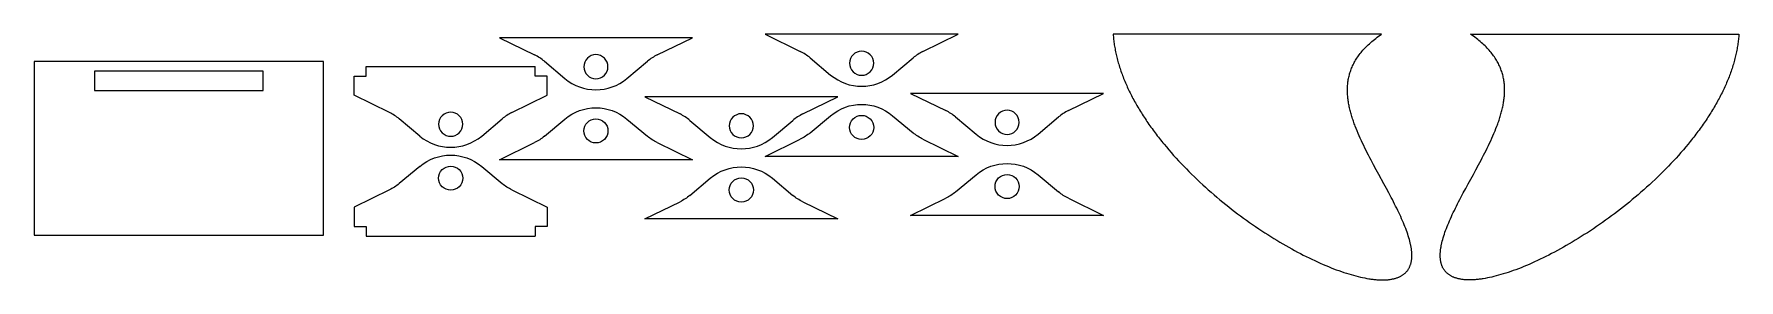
# Model space of a CAD drawing. Extents: x 5 to 359, y 41 to 91.
import ezdxf

# ---------------------------------------------------------------- set-up
doc = ezdxf.new("R2010")
doc.units = 0
doc.layers.get('0').update_dxf_attribs({"linetype": 'CONTINUOUS'})

msp = doc.modelspace()

# ---------------------------------------------------------------- linework, layer by layer
for points in [[(134.37, 87.16), (141.66, 90.71), (101.66, 90.71), (108.95, 87.16)], [(189.45, 87.87), (196.74, 91.43), (156.74, 91.43), (164.03, 87.87)], [(52.73, 83.77), (17.73, 83.77)], [(17.73, 83.77), (17.73, 79.77)], [(52.73, 79.77), (52.73, 83.77)], [(71.57, 82.78), (74.07, 82.78)], [(71.57, 78.78), (71.57, 82.78)], [(74.07, 84.78), (109.07, 84.78)], [(74.07, 82.78), (74.07, 84.78)], [(104.27, 75.22), (111.57, 78.78), (111.57, 82.78), (109.07, 82.78), (109.07, 84.78)], [(17.73, 79.77), (52.73, 79.77)], [(78.86, 75.22), (71.57, 78.78)], [(164.52, 74.91), (171.81, 78.46), (131.81, 78.46), (139.1, 74.91)], [(219.59, 75.62), (226.88, 79.18), (186.88, 79.18), (194.17, 75.62)], [(85.14, 70.34), (80.9, 73.89)], [(134.37, 68.97), (141.66, 65.41), (101.66, 65.41), (108.95, 68.97)], [(189.45, 69.68), (196.74, 66.12), (156.74, 66.12), (164.03, 69.68)], [(85.14, 64.05), (80.9, 60.49)], [(78.86, 59.16), (71.57, 55.61)], [(104.27, 59.16), (111.57, 55.61), (111.57, 51.61), (109.07, 51.61), (109.07, 49.61)], [(164.52, 56.72), (171.81, 53.16), (131.81, 53.16), (139.1, 56.72)], [(219.59, 57.43), (226.88, 53.88), (186.88, 53.88), (194.17, 57.43)], [(71.57, 55.61), (71.57, 51.61)], [(71.57, 51.61), (74.07, 51.61)], [(74.07, 51.61), (74.07, 49.61)], [(74.07, 49.61), (109.07, 49.61)]]:
    msp.add_lwpolyline(points)
for points in [[(228.87, 91.47), (228.89, 91.19), (228.92, 90.92), (228.94, 90.64), (228.97, 90.36), (229, 90.08), (229.04, 89.8), (229.07, 89.52), (229.11, 89.24), (229.16, 88.96), (229.21, 88.67), (229.26, 88.39), (229.31, 88.11), (229.37, 87.82), (229.43, 87.53), (229.49, 87.25), (229.56, 86.96), (229.63, 86.67), (229.7, 86.38), (229.78, 86.09), (229.85, 85.81), (229.94, 85.51), (230.02, 85.22), (230.11, 84.93), (230.2, 84.64), (230.3, 84.35), (230.39, 84.06), (230.49, 83.76), (230.6, 83.47), (230.71, 83.18), (230.82, 82.88), (230.93, 82.59), (231.04, 82.29), (231.16, 82), (231.29, 81.7), (231.41, 81.4), (231.54, 81.11), (231.67, 80.81), (231.8, 80.51), (231.94, 80.22), (232.08, 79.92), (232.22, 79.62), (232.37, 79.32), (232.52, 79.02), (232.67, 78.73), (232.83, 78.43), (232.98, 78.13), (233.14, 77.83), (233.31, 77.53), (233.47, 77.23), (233.64, 76.94), (233.81, 76.64), (233.99, 76.34), (234.16, 76.04), (234.34, 75.74), (234.53, 75.44), (234.71, 75.15), (234.9, 74.85), (235.09, 74.55), (235.28, 74.25), (235.48, 73.95), (235.68, 73.66), (235.88, 73.36), (236.08, 73.06), (236.28, 72.76), (236.49, 72.47), (236.7, 72.17), (236.92, 71.88), (237.13, 71.58), (237.35, 71.29), (237.57, 70.99), (237.79, 70.7), (238.02, 70.4), (238.24, 70.11), (238.47, 69.81), (238.71, 69.52), (238.94, 69.23), (239.17, 68.94), (239.41, 68.65), (239.9, 68.07), (240.39, 67.49), (240.89, 66.91), (241.39, 66.34), (241.91, 65.77), (242.43, 65.2), (242.96, 64.64), (243.49, 64.08), (244.04, 63.52), (244.58, 62.96), (245.14, 62.41), (245.7, 61.87), (246.27, 61.33), (246.84, 60.79), (247.42, 60.25), (248, 59.73), (248.59, 59.2), (249.18, 58.68), (249.77, 58.17), (250.37, 57.66), (250.98, 57.15), (251.58, 56.65), (252.19, 56.16), (252.81, 55.67), (253.42, 55.19), (254.04, 54.71), (254.66, 54.24), (255.28, 53.78), (255.9, 53.32), (256.53, 52.87), (257.15, 52.43), (257.78, 51.99), (258.4, 51.56), (259.03, 51.13), (259.66, 50.72), (260.28, 50.31), (260.91, 49.9), (261.54, 49.51), (262.16, 49.12), (262.78, 48.74), (263.4, 48.36), (264.02, 48), (264.64, 47.64), (265.25, 47.29), (265.87, 46.95), (266.47, 46.62), (267.08, 46.29), (267.68, 45.97), (268.28, 45.66), (268.88, 45.36), (269.47, 45.07), (270.06, 44.79), (270.64, 44.51), (271.22, 44.25), (271.79, 43.99), (272.36, 43.74), (272.92, 43.5), (273.48, 43.27), (274.03, 43.05), (274.57, 42.84), (275.11, 42.63), (275.64, 42.44), (276.17, 42.26), (276.69, 42.08), (277.2, 41.91), (277.7, 41.76), (278.2, 41.61), (278.69, 41.47), (279.17, 41.34), (279.64, 41.22), (280.11, 41.11), (280.56, 41.01), (281.01, 40.92), (281.45, 40.84), (281.88, 40.76), (282.09, 40.73), (282.3, 40.7), (282.51, 40.67), (282.71, 40.65), (282.92, 40.62), (283.12, 40.6), (283.32, 40.58), (283.51, 40.57), (283.71, 40.55), (283.9, 40.54), (284.09, 40.53), (284.27, 40.53), (284.46, 40.52), (284.64, 40.52), (284.82, 40.52), (284.99, 40.52), (285.17, 40.53), (285.34, 40.54), (285.51, 40.55), (285.67, 40.56), (285.84, 40.57), (286, 40.59), (286.16, 40.61), (286.31, 40.63), (286.47, 40.65), (286.62, 40.68), (286.77, 40.71), (286.91, 40.74), (287.06, 40.77), (287.2, 40.81), (287.34, 40.84), (287.47, 40.88), (287.6, 40.93), (287.73, 40.97), (287.86, 41.02), (287.99, 41.07), (288.11, 41.12), (288.23, 41.17), (288.34, 41.23), (288.46, 41.29), (288.57, 41.35), (288.68, 41.41), (288.78, 41.47), (288.89, 41.54), (288.99, 41.61), (289.08, 41.68), (289.18, 41.76), (289.27, 41.83), (289.36, 41.91), (289.45, 41.99), (289.53, 42.07), (289.61, 42.16), (289.69, 42.24), (289.76, 42.33), (289.84, 42.42), (289.91, 42.52), (289.98, 42.61), (290.04, 42.71), (290.1, 42.81), (290.16, 42.91), (290.22, 43.01), (290.27, 43.12), (290.32, 43.23), (290.37, 43.34), (290.42, 43.45), (290.46, 43.56), (290.5, 43.68), (290.54, 43.79), (290.57, 43.91), (290.6, 44.04), (290.63, 44.16), (290.66, 44.29), (290.68, 44.41), (290.7, 44.54), (290.72, 44.67), (290.74, 44.81), (290.75, 44.94), (290.76, 45.08), (290.77, 45.22), (290.78, 45.36), (290.78, 45.5), (290.78, 45.65), (290.78, 45.8), (290.77, 45.94), (290.76, 46.09), (290.75, 46.25), (290.74, 46.4), (290.73, 46.55), (290.71, 46.71), (290.69, 46.87), (290.67, 47.03), (290.64, 47.19), (290.61, 47.36), (290.58, 47.52), (290.55, 47.69), (290.52, 47.86), (290.44, 48.2), (290.36, 48.55), (290.26, 48.91), (290.16, 49.27), (290.04, 49.64), (289.92, 50.01), (289.79, 50.39), (289.65, 50.78), (289.51, 51.17), (289.35, 51.57), (289.19, 51.97), (289.02, 52.38), (288.84, 52.79), (288.66, 53.21), (288.47, 53.63), (288.27, 54.05), (288.07, 54.49), (287.86, 54.92), (287.64, 55.36), (287.42, 55.81), (287.19, 56.25), (286.96, 56.71), (286.73, 57.16), (286.48, 57.62), (285.99, 58.55), (285.49, 59.49), (284.97, 60.44), (283.91, 62.38), (283.38, 63.36), (282.84, 64.35), (282.32, 65.35), (282.05, 65.84), (281.79, 66.35), (281.54, 66.85), (281.28, 67.35), (281.03, 67.85), (280.79, 68.36), (280.55, 68.86), (280.31, 69.37), (280.08, 69.87), (279.86, 70.38), (279.64, 70.88), (279.43, 71.39), (279.22, 71.89), (279.03, 72.4), (278.93, 72.65), (278.84, 72.9), (278.75, 73.15), (278.66, 73.4), (278.58, 73.65), (278.49, 73.91), (278.41, 74.16), (278.33, 74.41), (278.26, 74.66), (278.19, 74.91), (278.12, 75.16), (278.05, 75.41), (277.99, 75.66), (277.93, 75.91), (277.87, 76.16), (277.81, 76.41), (277.76, 76.66), (277.72, 76.91), (277.67, 77.15), (277.63, 77.4), (277.59, 77.65), (277.56, 77.9), (277.53, 78.14), (277.5, 78.39), (277.48, 78.64), (277.46, 78.88), (277.45, 79.13), (277.43, 79.37), (277.43, 79.62), (277.43, 79.86), (277.43, 80.11), (277.43, 80.35), (277.45, 80.59), (277.46, 80.84), (277.48, 81.08), (277.51, 81.32), (277.53, 81.56), (277.57, 81.8), (277.61, 82.04), (277.65, 82.28), (277.7, 82.52), (277.76, 82.76), (277.82, 83), (277.88, 83.24), (277.95, 83.47), (278.03, 83.71), (278.11, 83.95), (278.2, 84.18), (278.29, 84.42), (278.39, 84.65), (278.49, 84.89), (278.6, 85.12), (278.72, 85.35), (278.84, 85.59), (278.97, 85.82), (279.11, 86.05), (279.25, 86.28), (279.4, 86.51), (279.55, 86.74), (279.72, 86.97), (279.89, 87.2), (280.06, 87.43), (280.24, 87.66), (280.43, 87.89), (280.63, 88.11), (280.84, 88.34), (281.05, 88.57), (281.27, 88.79), (281.49, 89.02), (281.73, 89.24), (281.97, 89.47), (282.22, 89.69), (282.48, 89.92), (282.74, 90.14), (283.01, 90.36), (283.3, 90.59), (283.59, 90.81), (283.89, 91.03), (284.19, 91.25), (284.51, 91.47)], [(358.56, 91.47), (358.54, 91.2), (358.52, 90.92), (358.49, 90.64), (358.46, 90.36), (358.43, 90.08), (358.4, 89.8), (358.36, 89.52), (358.32, 89.24), (358.27, 88.96), (358.23, 88.68), (358.18, 88.39), (358.12, 88.11), (358.07, 87.82), (358.01, 87.54), (357.94, 87.25), (357.88, 86.96), (357.81, 86.67), (357.73, 86.39), (357.66, 86.1), (357.58, 85.81), (357.5, 85.52), (357.41, 85.23), (357.32, 84.93), (357.23, 84.64), (357.14, 84.35), (357.04, 84.06), (356.94, 83.76), (356.83, 83.47), (356.73, 83.18), (356.62, 82.88), (356.51, 82.59), (356.39, 82.29), (356.27, 82), (356.15, 81.7), (356.02, 81.4), (355.89, 81.11), (355.76, 80.81), (355.63, 80.51), (355.49, 80.22), (355.35, 79.92), (355.21, 79.62), (355.06, 79.32), (354.91, 79.03), (354.76, 78.73), (354.61, 78.43), (354.45, 78.13), (354.29, 77.83), (354.13, 77.54), (353.96, 77.24), (353.79, 76.94), (353.62, 76.64), (353.45, 76.34), (353.27, 76.04), (353.09, 75.74), (352.91, 75.45), (352.72, 75.15), (352.53, 74.85), (352.34, 74.55), (352.15, 74.25), (351.96, 73.96), (351.76, 73.66), (351.56, 73.36), (351.35, 73.06), (351.15, 72.77), (350.94, 72.47), (350.73, 72.17), (350.52, 71.88), (350.3, 71.58), (350.08, 71.29), (349.86, 70.99), (349.64, 70.7), (349.42, 70.4), (349.19, 70.11), (348.96, 69.82), (348.73, 69.52), (348.49, 69.23), (348.26, 68.94), (348.02, 68.65), (347.54, 68.07), (347.05, 67.49), (346.55, 66.91), (346.04, 66.34), (345.53, 65.77), (345, 65.2), (344.48, 64.64), (343.94, 64.08), (343.4, 63.52), (342.85, 62.97), (342.29, 62.42), (341.73, 61.87), (341.17, 61.33), (340.59, 60.79), (340.02, 60.26), (339.43, 59.73), (338.85, 59.2), (338.25, 58.68), (337.66, 58.17), (337.06, 57.66), (336.46, 57.16), (335.85, 56.66), (335.24, 56.16), (334.63, 55.67), (334.01, 55.19), (333.39, 54.72), (332.77, 54.25), (332.15, 53.78), (331.53, 53.32), (330.91, 52.87), (330.28, 52.43), (329.66, 51.99), (329.03, 51.56), (328.4, 51.13), (327.78, 50.72), (327.15, 50.31), (326.52, 49.9), (325.9, 49.51), (325.27, 49.12), (324.65, 48.74), (324.03, 48.37), (323.41, 48), (322.79, 47.64), (322.18, 47.29), (321.57, 46.95), (320.96, 46.62), (320.35, 46.29), (319.75, 45.97), (319.15, 45.67), (318.55, 45.37), (317.96, 45.07), (317.38, 44.79), (316.79, 44.52), (316.22, 44.25), (315.64, 43.99), (315.08, 43.74), (314.51, 43.5), (313.96, 43.27), (313.41, 43.05), (312.86, 42.84), (312.32, 42.64), (311.79, 42.44), (311.27, 42.26), (310.75, 42.08), (310.24, 41.91), (309.73, 41.76), (309.24, 41.61), (308.75, 41.47), (308.27, 41.34), (307.79, 41.22), (307.33, 41.11), (306.87, 41.01), (306.42, 40.92), (305.98, 40.84), (305.55, 40.76), (305.34, 40.73), (305.13, 40.7), (304.92, 40.67), (304.72, 40.65), (304.52, 40.62), (304.31, 40.6), (304.12, 40.59), (303.92, 40.57), (303.73, 40.56), (303.54, 40.54), (303.35, 40.53), (303.16, 40.53), (302.98, 40.52), (302.8, 40.52), (302.62, 40.52), (302.44, 40.52), (302.27, 40.53), (302.09, 40.54), (301.93, 40.55), (301.76, 40.56), (301.6, 40.57), (301.43, 40.59), (301.27, 40.61), (301.12, 40.63), (300.96, 40.66), (300.81, 40.68), (300.67, 40.71), (300.52, 40.74), (300.38, 40.77), (300.24, 40.81), (300.1, 40.85), (299.96, 40.89), (299.83, 40.93), (299.7, 40.97), (299.57, 41.02), (299.45, 41.07), (299.33, 41.12), (299.21, 41.17), (299.09, 41.23), (298.98, 41.29), (298.86, 41.35), (298.76, 41.41), (298.65, 41.48), (298.55, 41.54), (298.45, 41.61), (298.35, 41.68), (298.26, 41.76), (298.16, 41.83), (298.07, 41.91), (297.99, 41.99), (297.9, 42.07), (297.82, 42.16), (297.74, 42.24), (297.67, 42.33), (297.6, 42.42), (297.53, 42.52), (297.46, 42.61), (297.39, 42.71), (297.33, 42.81), (297.27, 42.91), (297.22, 43.01), (297.16, 43.12), (297.11, 43.23), (297.06, 43.34), (297.02, 43.45), (296.97, 43.56), (296.93, 43.68), (296.9, 43.8), (296.86, 43.92), (296.83, 44.04), (296.8, 44.16), (296.77, 44.29), (296.75, 44.42), (296.73, 44.55), (296.71, 44.68), (296.7, 44.81), (296.68, 44.95), (296.67, 45.08), (296.66, 45.22), (296.66, 45.36), (296.65, 45.51), (296.65, 45.65), (296.66, 45.8), (296.66, 45.95), (296.67, 46.1), (296.68, 46.25), (296.69, 46.4), (296.71, 46.56), (296.72, 46.71), (296.74, 46.87), (296.77, 47.03), (296.79, 47.2), (296.82, 47.36), (296.85, 47.53), (296.88, 47.69), (296.92, 47.86), (296.99, 48.21), (297.08, 48.55), (297.17, 48.91), (297.28, 49.27), (297.39, 49.64), (297.51, 50.02), (297.64, 50.4), (297.78, 50.78), (297.93, 51.17), (298.08, 51.57), (298.24, 51.97), (298.41, 52.38), (298.59, 52.79), (298.77, 53.21), (298.96, 53.63), (299.16, 54.06), (299.37, 54.49), (299.58, 54.92), (299.79, 55.36), (300.01, 55.81), (300.24, 56.26), (300.47, 56.71), (300.71, 57.16), (300.95, 57.62), (301.44, 58.55), (301.95, 59.49), (302.47, 60.45), (303.52, 62.38), (304.06, 63.36), (304.59, 64.35), (305.12, 65.35), (305.38, 65.85), (305.64, 66.35), (305.9, 66.85), (306.15, 67.35), (306.4, 67.85), (306.65, 68.36), (306.89, 68.86), (307.12, 69.37), (307.35, 69.87), (307.58, 70.38), (307.8, 70.88), (308.01, 71.39), (308.21, 71.89), (308.41, 72.4), (308.5, 72.65), (308.59, 72.9), (308.68, 73.15), (308.77, 73.4), (308.86, 73.66), (308.94, 73.91), (309.02, 74.16), (309.1, 74.41), (309.17, 74.66), (309.25, 74.91), (309.32, 75.16), (309.38, 75.41), (309.45, 75.66), (309.51, 75.91), (309.56, 76.16), (309.62, 76.41), (309.67, 76.66), (309.72, 76.91), (309.76, 77.16), (309.8, 77.4), (309.84, 77.65), (309.87, 77.9), (309.9, 78.15), (309.93, 78.39), (309.95, 78.64), (309.97, 78.88), (309.99, 79.13), (310, 79.38), (310, 79.62), (310.01, 79.86), (310.01, 80.11), (310, 80.35), (309.99, 80.59), (309.97, 80.84), (309.95, 81.08), (309.93, 81.32), (309.9, 81.56), (309.86, 81.8), (309.83, 82.04), (309.78, 82.28), (309.73, 82.52), (309.68, 82.76), (309.62, 83), (309.55, 83.24), (309.48, 83.47), (309.41, 83.71), (309.32, 83.95), (309.24, 84.18), (309.14, 84.42), (309.05, 84.65), (308.94, 84.89), (308.83, 85.12), (308.71, 85.36), (308.59, 85.59), (308.46, 85.82), (308.32, 86.05), (308.18, 86.28), (308.03, 86.51), (307.88, 86.74), (307.72, 86.97), (307.55, 87.2), (307.37, 87.43), (307.19, 87.66), (307, 87.89), (306.8, 88.12), (306.6, 88.34), (306.39, 88.57), (306.17, 88.8), (305.94, 89.02), (305.71, 89.25), (305.46, 89.47), (305.21, 89.69), (304.96, 89.92), (304.69, 90.14), (304.42, 90.36), (304.14, 90.59), (303.85, 90.81), (303.55, 91.03), (303.24, 91.25), (302.93, 91.47)], [(65.23, 49.77), (65.23, 85.77), (5.23, 85.77), (5.23, 49.77)]]:
    msp.add_lwpolyline(points, close=True)
for points in [[(111, 85.83, 0.061163), (108.95, 87.16)], [(111, 85.83), (115.23, 82.27, 0.36397), (128.09, 82.27), (132.33, 85.83)], [(134.37, 87.16, 0.061163), (132.33, 85.83)], [(166.07, 86.54, 0.061163), (164.03, 87.87)], [(166.07, 86.54), (170.31, 82.99, 0.36397), (183.16, 82.99), (187.4, 86.54)], [(189.45, 87.87, 0.061163), (187.4, 86.54)], [(80.9, 73.89, 0.061163), (78.86, 75.22)], [(104.27, 75.22, 0.061163), (102.23, 73.89)], [(111, 70.29), (115.23, 73.85, -0.36397), (128.09, 73.85), (132.33, 70.29)], [(141.14, 73.58, 0.061163), (139.1, 74.91)], [(164.52, 74.91, 0.061163), (162.47, 73.58)], [(166.07, 71.01), (170.31, 74.56, -0.36397), (183.16, 74.56), (187.4, 71.01)], [(196.22, 74.29, 0.061163), (194.17, 75.62)], [(196.22, 74.29), (200.45, 70.74, 0.36397), (213.31, 70.74), (217.55, 74.29)], [(219.59, 75.62, 0.061163), (217.55, 74.29)], [(85.14, 70.34, 0.36397), (97.99, 70.34), (102.23, 73.89)], [(141.14, 73.58), (145.38, 70.03, 0.36397), (158.24, 70.03), (162.47, 73.58)], [(166.07, 71.01, -0.061163), (164.03, 69.68)], [(189.45, 69.68, -0.061163), (187.4, 71.01)], [(111, 70.29, -0.061163), (108.95, 68.97)], [(134.37, 68.97, -0.061163), (132.33, 70.29)], [(85.14, 64.05, -0.36397), (97.99, 64.05), (102.23, 60.49)], [(141.14, 58.05), (145.38, 61.6, -0.36397), (158.24, 61.6), (162.47, 58.05)], [(196.22, 58.76), (200.45, 62.31, -0.36397), (213.31, 62.31), (217.55, 58.76)], [(80.9, 60.49, -0.061163), (78.86, 59.16)], [(104.27, 59.16, -0.061163), (102.23, 60.49)], [(141.14, 58.05, -0.061163), (139.1, 56.72)], [(164.52, 56.72, -0.061163), (162.47, 58.05)], [(196.22, 58.76, -0.061163), (194.17, 57.43)], [(219.59, 57.43, -0.061163), (217.55, 58.76)]]:
    msp.add_lwpolyline(points, format="xyb")
for points in [[(121.66, 87.21, 0.414214), (119.16, 84.71, 0.414214), (121.66, 82.21, 0.414214), (124.16, 84.71, 0.414214)], [(176.74, 87.93, 0.414214), (174.24, 85.43, 0.414214), (176.74, 82.93, 0.414214), (179.24, 85.43, 0.414214)], [(91.57, 75.28, 0.414214), (89.07, 72.78, 0.414214), (91.57, 70.28, 0.414214), (94.07, 72.78, 0.414214)], [(151.81, 74.96, 0.414214), (149.31, 72.46, 0.414214), (151.81, 69.96, 0.414214), (154.31, 72.46, 0.414214)], [(176.74, 69.62, -0.414214), (174.24, 72.12, -0.414214), (176.74, 74.62, -0.414214), (179.24, 72.12, -0.414214)], [(206.88, 75.68, 0.414214), (204.38, 73.18, 0.414214), (206.88, 70.68, 0.414214), (209.38, 73.18, 0.414214)], [(121.66, 68.91, -0.414214), (119.16, 71.41, -0.414214), (121.66, 73.91, -0.414214), (124.16, 71.41, -0.414214)], [(91.57, 59.11, -0.414214), (89.07, 61.61, -0.414214), (91.57, 64.11, -0.414214), (94.07, 61.61, -0.414214)], [(151.81, 56.66, -0.414214), (149.31, 59.16, -0.414214), (151.81, 61.66, -0.414214), (154.31, 59.16, -0.414214)], [(206.88, 57.38, -0.414214), (204.38, 59.88, -0.414214), (206.88, 62.38, -0.414214), (209.38, 59.88, -0.414214)]]:
    msp.add_lwpolyline(points, format="xyb", close=True)

doc.saveas('drawing.dxf')
